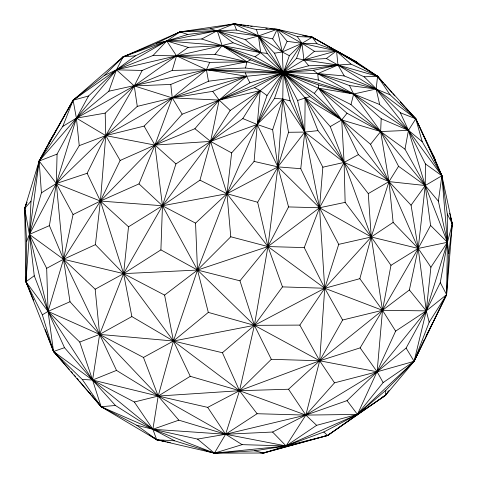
<?xml version="1.0" encoding="UTF-8"?>
<svg xmlns="http://www.w3.org/2000/svg" width="477" height="477" viewBox="0 0 477 477"><rect width="100%" height="100%" fill="white"/><g stroke="black" fill="none" stroke-linecap="round" stroke-linejoin="round"><path stroke-width="0.72" d="M260.627 452.906L263.572 453.013L327.645 435.477L357.44 414.406L385.792 390.347L414.114 361.339L446.597 294.655L452.309 223.981L441.899 175.745L434.416 157.851L415.795 118.773L377.575 76.284L355.925 61.587L312.256 37.176L277.226 29.3L234.141 23.85L179.936 31.887L123.161 56.829L73.106 100.23L49.411 141.848L39.156 161.017L24.691 208.449L25.913 281.746L53.519 351.483L101.124 406.72L156.695 439.746L214.4 453.15L263.572 453.013L327.645 435.477L385.464 395.379L414.114 361.339L446.597 294.655L446.603 293.164M166.014 441.702L156.695 439.746L152.878 429.27L158.197 396.065L173.449 341.025L197.496 270.048L226.98 193.71L257.109 124.455L267.013 95.519L283.183 72.546L296.515 58.331L303.897 59.899L326.399 58.522L337.978 65.045L364.16 76.797L400.358 112.769L408.473 130.352L425.424 163.921L425.251 185.529L418.204 248.434L409.367 289.968L382.5 310.306L319.685 360.779L288.531 389.238L239.508 390.711L158.197 396.065L134.323 402.004L92.568 380.044L53.519 351.483L45.291 329.577M433.36 321.367L446.597 294.655L447.438 242.286L447.289 213.97L441.899 175.745L415.795 118.773L409.254 111.719M26.843 202.218L24.691 208.449L26.617 241.428L25.913 281.746L33.557 300.182M357.046 62.541L312.256 37.176L301.989 43.347L289.33 55.696L282.301 51.981L272.641 38.864L258.468 35.96L236.473 30.051L217.244 30.695L187.813 34.475L166.759 40.968L135.319 55.851L116.454 69.833L88.513 95.996L57.073 154.101L56.334 183.514L63.524 259.273L70 301.738L99.627 334.401L158.197 396.065L178.833 420.165L225.609 434.261L286.069 445.947L292.484 444.808M107.683 410.19L101.124 406.72L92.568 380.044L99.627 334.401L95.173 289.199L123.603 273.637L160.904 249.882L162.46 205.76L154.924 145.074L144.108 126.107L105.757 135.617L79.248 145.64L56.334 183.514L29.401 234.41L26.617 241.428M434.368 159.318L434.416 157.851L430.725 150.815M28.918 288.472L25.913 281.746L29.401 234.41L41.427 192.869L56.334 183.514L105.757 135.617L172.269 97.91L208.479 81.227L246.555 76.29L283.183 72.546L313.323 70.334L317.7 73.595L353.654 94.017L381.195 118.713L380.646 131.551L388.993 181.6L393.131 222.413L418.204 248.434L430.898 267.215L426.277 310.879L414.114 361.339L356.915 415.05L327.645 435.477L286.069 445.947L263.572 453.013L262.094 452.911M242.06 25.019L234.141 23.85L210.238 28.799L179.936 31.887L156.48 43.252L123.161 56.829L104.165 75.622L73.106 100.23L39.156 161.017L31.005 201.163L29.401 234.41L34.261 275.766L48.052 311.392L64.502 347.685L92.568 380.044L115.428 405.486L152.878 429.27L174.695 440.826L214.4 453.15L254.64 450.765L286.069 445.947L323.788 432.007L357.44 414.406L385.464 395.379L388.982 390.639M25.985 280.255L25.913 281.746L42.346 314.82L53.519 351.483L69.207 369.365M206.642 451.069L214.4 453.15L286.069 445.947L357.44 414.406L383.12 382.584L414.114 361.339L429.157 322.255L446.597 294.655L448.821 253.579L452.309 223.981L449.626 213.195M156.48 43.252L166.759 40.968L201.747 39.001L222.103 45.577L250.455 59.834L283.183 72.546L318.588 84.948L318.38 88.15L314.301 93.42L341.723 119.936L370.546 144.31L388.993 181.6L418.204 248.434L426.277 310.879L429.157 322.255M385.792 390.347L385.464 395.379L356.915 415.05M231.256 24.548L234.141 23.85L258.468 35.96L274.448 53.191L283.183 72.546L290.123 100.856L304.773 132.081L322.84 167.188L319.53 207.769L324.736 288.263L319.685 360.779L305.84 415.097L286.069 445.947L242.107 444.642L214.4 453.15L152.878 429.27L101.124 406.72L79.456 381.147M424.476 339.385L414.114 361.339L377.116 371.786L319.685 360.779L254.39 325.338L208.318 312.399L197.496 270.048L195.552 223.129L226.98 193.71L254.086 161.417L260.203 90.63L283.183 72.546L303.897 59.899L314.426 51.301L336.541 50.92L355.925 61.587L357.005 62.594M62.487 361.351L53.519 351.483L48.052 311.392L29.401 234.41L39.156 161.017L62.791 126.381L76.403 118.135L134.252 85.908L172.245 70.423L206.404 69.702L245.381 72.832L246.555 76.29L219.158 100.075L210.584 141.407L199.958 180.163L162.46 205.76L128.528 226.802L123.603 273.637L99.627 334.401L116.513 370.402L158.197 396.065L225.609 434.261L242.107 444.642M34.261 275.766L25.913 281.746L48.052 311.392L99.627 334.401L173.449 341.025L254.39 325.338L299.842 325.099L324.736 288.263L338.718 244.355L319.53 207.769L300.766 168.697L304.773 132.081L305.149 97.994L267.251 53.412L258.468 35.96L256.417 29.586L234.141 23.85L217.244 30.695L201.747 39.001M302.782 35.346L312.256 37.176L356.76 62.964L377.575 76.284L376.15 88.99L379.668 104.529L408.473 130.352L422.205 141.687L441.899 175.745L442.101 177.915M446.299 293.23L446.597 294.655L426.277 310.879L395.636 331.121L357.44 414.406L305.84 415.097L239.508 390.711L190.251 376.311L173.449 341.025L123.603 273.637L95.406 244.659L100.414 201.05L105.757 135.617L105.19 113.121L134.252 85.908L188.182 47.366L222.103 45.577L233.056 42.787L260.686 52.643L267.251 53.412M273.649 28.96L277.226 29.3L282.301 51.981L283.183 72.546L282.778 99.013L257.109 124.455L231.637 152.914L226.98 193.71L230.773 236.771L197.496 270.048L164.601 295.096L173.449 341.025L239.508 390.711L257.097 413.72L305.84 415.097L347.047 400.62L377.116 371.786L406.118 348.055L426.277 310.879L440.295 282.569L447.438 242.286L452.309 223.981L450.556 217.512M448.821 253.579L447.438 242.286L438.369 201.199L441.899 175.745L415.795 118.773L412.128 115.088M451.457 229.825L451.665 228.364M451.987 226.176L452.309 223.981L451.445 221.96M256.417 29.586L277.226 29.3L297.266 36.55L301.989 43.347L303.897 59.899L337.978 65.045L376.15 88.99L408.473 130.352L425.251 185.529L430.582 225.448L418.204 248.434L382.5 310.306L360.135 347.87L319.685 360.779L239.508 390.711L207.698 407.376L158.197 396.065L143.464 357.452L99.627 334.401L63.524 259.273L49.405 225.633L56.334 183.514L76.403 118.135L116.454 69.833L123.161 56.829L166.759 40.968L217.244 30.695L258.468 35.96L282.301 51.981L301.989 43.347L316.99 43.735L336.541 50.92L377.575 76.284L383.46 82.998M94.607 398.79L101.124 406.72L136.804 425.281L152.878 429.27L225.609 434.261L272.588 432.031L305.84 415.097L377.116 371.786L426.277 310.879L447.438 242.286L425.251 185.529L404.991 149.182L408.473 130.352L415.795 118.773L390.049 94.774L377.575 76.284L350.977 64.133L335.039 49.966M104.165 75.622L116.454 69.833L166.759 40.968L222.103 45.577L318.38 88.15L341.723 119.936L344.096 162.418L345.139 202.373L371.249 236.991L390.973 265.319L382.5 310.306L377.116 371.786L383.12 382.584M77.763 96.676L73.106 100.23L39.156 161.017L56.334 183.514L73.059 214.543L63.524 259.273L48.052 311.392L42.346 314.82M41.427 192.869L39.156 161.017L76.403 118.135L108.845 91.214L206.404 69.702L245.518 68.002L246.943 61.795L250.455 59.834M451.963 225.412L452.309 223.981L447.289 213.97M404.991 149.182L380.646 131.551L350.994 104.588L353.654 94.017L349.498 85.58L317.7 73.595L206.404 69.702L176.538 55.839L153.034 55.499L116.454 69.833L73.106 100.23L62.791 126.381M395.636 331.121L382.5 310.306L359.849 278.681L371.249 236.991L388.993 181.6L398.557 166.288L380.646 131.551L353.654 94.017L318.362 80.094L283.183 72.546L246.943 61.795L214.972 54.348L176.538 55.839L116.454 69.833L108.845 91.214M172.245 70.423L176.538 55.839L166.759 40.968L179.936 31.887L184.396 31.589M360.135 347.87L377.116 371.786L334.502 382.834L319.685 360.779L271.318 359.312L239.508 390.711L222.413 352.736L173.449 341.025L131.855 316.567L123.603 273.637L162.46 205.76L175.941 163.909L210.584 141.407L257.109 124.455L274.531 98.31L282.778 99.013L288.525 132.29L277.9 166.872L267.943 246.561L254.39 325.338L239.508 390.711L225.609 434.261L214.4 453.15L213.124 452.47M271.318 359.312L254.39 325.338L239.961 280.822L267.943 246.561L288.549 206.929L277.9 166.872L272.635 129.756L282.778 99.013L290.123 100.856M274.531 98.31L289.33 55.696M296.515 58.331L301.989 43.347L277.226 29.3L258.468 35.96L245.166 39.585L210.238 28.799M25.066 213.613L24.691 208.449L27.01 202.206M48.642 143.929L49.411 141.848L53.925 134.293M299.842 325.099L319.685 360.779L342.617 320.007L324.736 288.263L304.248 247.593L319.53 207.769L344.096 162.418L358.394 154.626L388.993 181.6L411.061 205.199L418.204 248.434L390.973 265.319M48.582 143.887L50.717 140.065M73.059 214.543L100.414 201.05L138.992 183.889L154.924 145.074L172.269 97.91L170.784 84.441L206.404 69.702L246.943 61.795L222.103 45.577L217.244 30.695L179.936 31.887L176.723 33.64M272.641 38.864L277.226 29.3L287.118 41.32L282.301 51.981L274.448 53.191M267.013 95.519L260.203 90.63L219.158 100.075L172.269 97.91L134.252 85.908L116.454 69.833L142.158 70.453L176.538 55.839L246.943 61.795L209.725 62.386L206.404 69.702L172.269 97.91L144.108 126.107M350.977 64.133L337.978 65.045L308.726 65.772L283.183 72.546L249.918 82.837L219.158 100.075L194.908 128.712L154.924 145.074L120.144 160.457L100.414 201.05L63.524 259.273L46.674 268.312L48.052 311.392L92.568 380.044L152.878 429.27L197.544 439.084L225.609 434.261L305.84 415.097L334.502 382.834M409.367 289.968L426.277 310.879L382.5 310.306L371.249 236.991L368.274 193.596L344.096 162.418L317.938 130.632L304.773 132.081L277.9 166.872L226.98 193.71L162.46 205.76L100.414 201.05L56.334 183.514L87.136 173.294L105.757 135.617L134.252 85.908L142.158 70.453M386.108 394.068L385.464 395.379L381.612 397.574M426.08 336.058L432.699 322.702M426.086 336.118L428.763 331.014M25.031 210.631L24.691 208.449L25.388 207.149M222.413 352.736L254.39 325.338L282.479 286.886L267.943 246.561L257.663 202.248L277.9 166.872L282.778 99.013L304.773 132.081L344.096 162.418L388.993 181.6L425.251 185.529L441.899 175.745L408.473 130.352L353.654 94.017L283.183 72.546L245.518 68.002M359.849 278.681L324.736 288.263L254.39 325.338L197.496 270.048L162.46 205.76L210.584 141.407L242.829 118.582L260.203 90.63L254.462 87.619L219.158 100.075L182.16 114.2L154.924 145.074L100.414 201.05L123.603 273.637L164.601 295.096M74.4 99.544L73.106 100.23L76.403 118.135L105.757 135.617L154.924 145.074L210.584 141.407L260.203 90.63L230.188 110.443L210.584 141.407L226.98 193.71L267.943 246.561L324.736 288.263L382.5 310.306L342.617 320.007M430.898 267.215L447.438 242.286L441.899 175.745L425.424 163.921M386.722 393.549L385.464 395.379L384.104 395.928M387.562 392.327L388.403 391.104M411.061 205.199L425.251 185.529L380.646 131.551L318.38 88.15L353.654 94.017L379.668 104.529M370.546 144.31L380.646 131.551L408.473 130.352L381.195 118.713M309.895 96.712L305.149 97.994L341.723 119.936L380.646 131.551L347.035 113.234L341.723 119.936L330.245 126.566L305.149 97.994L297.576 100.51L283.183 72.546L258.468 35.96L260.686 52.643L309.895 96.712L341.723 119.936L388.993 181.6L368.274 193.596M214.972 54.348L222.103 45.577L260.686 52.643L255.034 56.787L222.103 45.577L176.538 55.839L209.725 62.386M50.848 140.16L49.411 141.848L50.568 140.924M46.674 268.312L29.401 234.41L24.691 208.449L31.005 201.163M122.178 57.932L123.161 56.829L128.724 54.968M153.034 55.499L166.759 40.968L188.182 47.366M117.288 62.481L123.161 56.829L135.319 55.851M24.691 208.449L25.782 207.441M249.918 82.837L246.555 76.29L172.269 97.91L137.281 106.371L105.757 135.617L120.144 160.457M328.206 435L329.321 434.052M208.318 312.399L173.449 341.025L143.464 357.452M78.932 95.788L80.094 94.899M326.399 58.522L336.541 50.92L337.978 65.045L344.269 75.932L390.049 94.774M178.768 32.764L179.936 31.887L181.397 31.977M347.047 400.62L357.44 414.406L316.633 425.329L286.069 445.947L272.588 432.031M393.131 222.413L371.249 236.991L324.736 288.263L282.479 286.886M257.097 413.72L225.609 434.261L207.698 407.376M190.251 376.311L158.197 396.065L92.568 380.044L82.253 379.442L53.519 351.483L52.363 347.995M254.64 450.765L263.572 453.013L264.842 452.256M412.832 362.061L414.114 361.339L406.118 348.055M131.855 316.567L99.627 334.401L79.748 342.045L48.052 311.392L70 301.738M254.462 87.619L283.183 72.546L337.978 65.045L377.575 76.284L382.834 82.539M95.406 244.659L63.524 259.273L29.401 234.41L49.405 225.633M182.16 114.2L172.269 97.91L212.712 91.357L246.555 76.29L206.404 69.702L208.479 81.227M116.513 370.402L92.568 380.044L79.748 342.045M39.156 161.017L57.073 154.101M263.572 453.013L266.309 451.981M178.833 420.165L152.878 429.27L134.323 402.004M53.519 351.483L64.502 347.685M73.106 100.23L88.513 95.996M338.718 244.355L371.249 236.991L418.204 248.434L447.438 242.286L430.582 225.448M322.84 167.188L344.096 162.418L371.249 236.991L319.53 207.769L277.9 166.872L257.109 124.455L242.829 118.582M313.323 70.334L337.978 65.045L317.7 73.595L318.362 80.094M345.139 202.373L319.53 207.769L288.549 206.929M324.754 435.99L327.645 435.477L323.788 432.007M105.19 113.121L76.403 118.135L79.248 145.64M216.594 452.923L214.4 453.15L197.544 439.084M115.428 405.486L101.124 406.72L82.253 379.442M170.784 84.441L134.252 85.908L137.281 106.371M364.16 76.797L377.575 76.284M288.525 132.29L304.773 132.081L319.53 207.769L267.943 246.561L197.496 270.048L123.603 273.637L63.524 259.273L95.173 289.199M326.173 435.495L327.645 435.477M158.155 439.728L156.695 439.746L149.194 434.875M245.381 72.832L283.183 72.546L314.301 93.42M304.248 247.593L267.943 246.561L230.773 236.771M297.266 36.55L312.256 37.176L314.504 39.084M174.695 440.826L156.695 439.746L136.804 425.281M300.766 168.697L277.9 166.872L254.086 161.417M344.269 75.932L317.7 73.595L376.15 88.99L415.795 118.773L422.205 141.687M265.784 28.215L267.215 28.352M270.071 28.62L272.218 28.829M349.498 85.58L376.15 88.99L353.654 94.017L318.588 84.948M287.118 41.32L301.989 43.347L336.541 50.92L303.897 59.899L308.726 65.772M243.503 25.227L245.661 25.549M247.098 25.764L248.541 25.973M250.699 26.295L252.142 26.503M304.302 35.829L305.745 36.073M307.194 36.318L312.256 37.176L316.99 43.735M238.476 24.595L234.141 23.85L236.473 30.051M239.925 24.846L241.368 25.09M164.672 441.231L156.695 439.746L153.701 437.558M167.451 442.006L170.319 442.608M239.961 280.822L197.496 270.048L160.904 249.882M257.663 202.248L226.98 193.71L199.958 180.163M277.226 29.3L281.961 30.808M179.936 31.887L187.813 34.475M272.635 129.756L257.109 124.455L283.183 72.546L301.989 43.347L314.426 51.301M400.358 112.769L415.795 118.773L415.938 120.168M353.213 60.484L355.925 61.587L356.796 62.767M350.994 104.588L318.38 88.15L347.035 113.234M195.552 223.129L162.46 205.76L138.992 183.889M231.637 152.914L210.584 141.407L194.908 128.712M255.034 56.787L283.183 72.546L341.723 119.936L358.394 154.626M398.557 166.288L425.251 185.529L438.369 201.199M233.056 42.787L217.244 30.695L260.686 52.643L245.166 39.585M175.941 163.909L154.924 145.074L219.158 100.075L283.183 72.546L304.773 132.081L297.576 100.51M128.528 226.802L100.414 201.05L87.136 173.294M230.188 110.443L219.158 100.075L212.712 91.357M316.633 425.329L305.84 415.097L288.531 389.238M400.203 101.947L404.729 106.83M405.736 107.915L408.246 110.634M384.444 84.119L391.802 92.514M392.78 93.635L394.741 95.877M71.168 371.601L72.635 373.276M74.108 374.952L75.581 376.633M77.047 378.309L78.49 380.014M384.265 84.244L385.225 85.383M89.485 392.559L90.415 393.692M91.811 395.391L93.206 397.091M432.836 155.335L434.416 157.851L435.895 162.752M355.925 61.587L356.76 62.964M431.87 153.367L434.416 157.851L435.388 161.447M440.295 282.569L446.597 294.655M317.938 130.632L305.149 97.994L344.096 162.418L330.245 126.566M434.416 157.851L434.63 159.312"/></g></svg>
